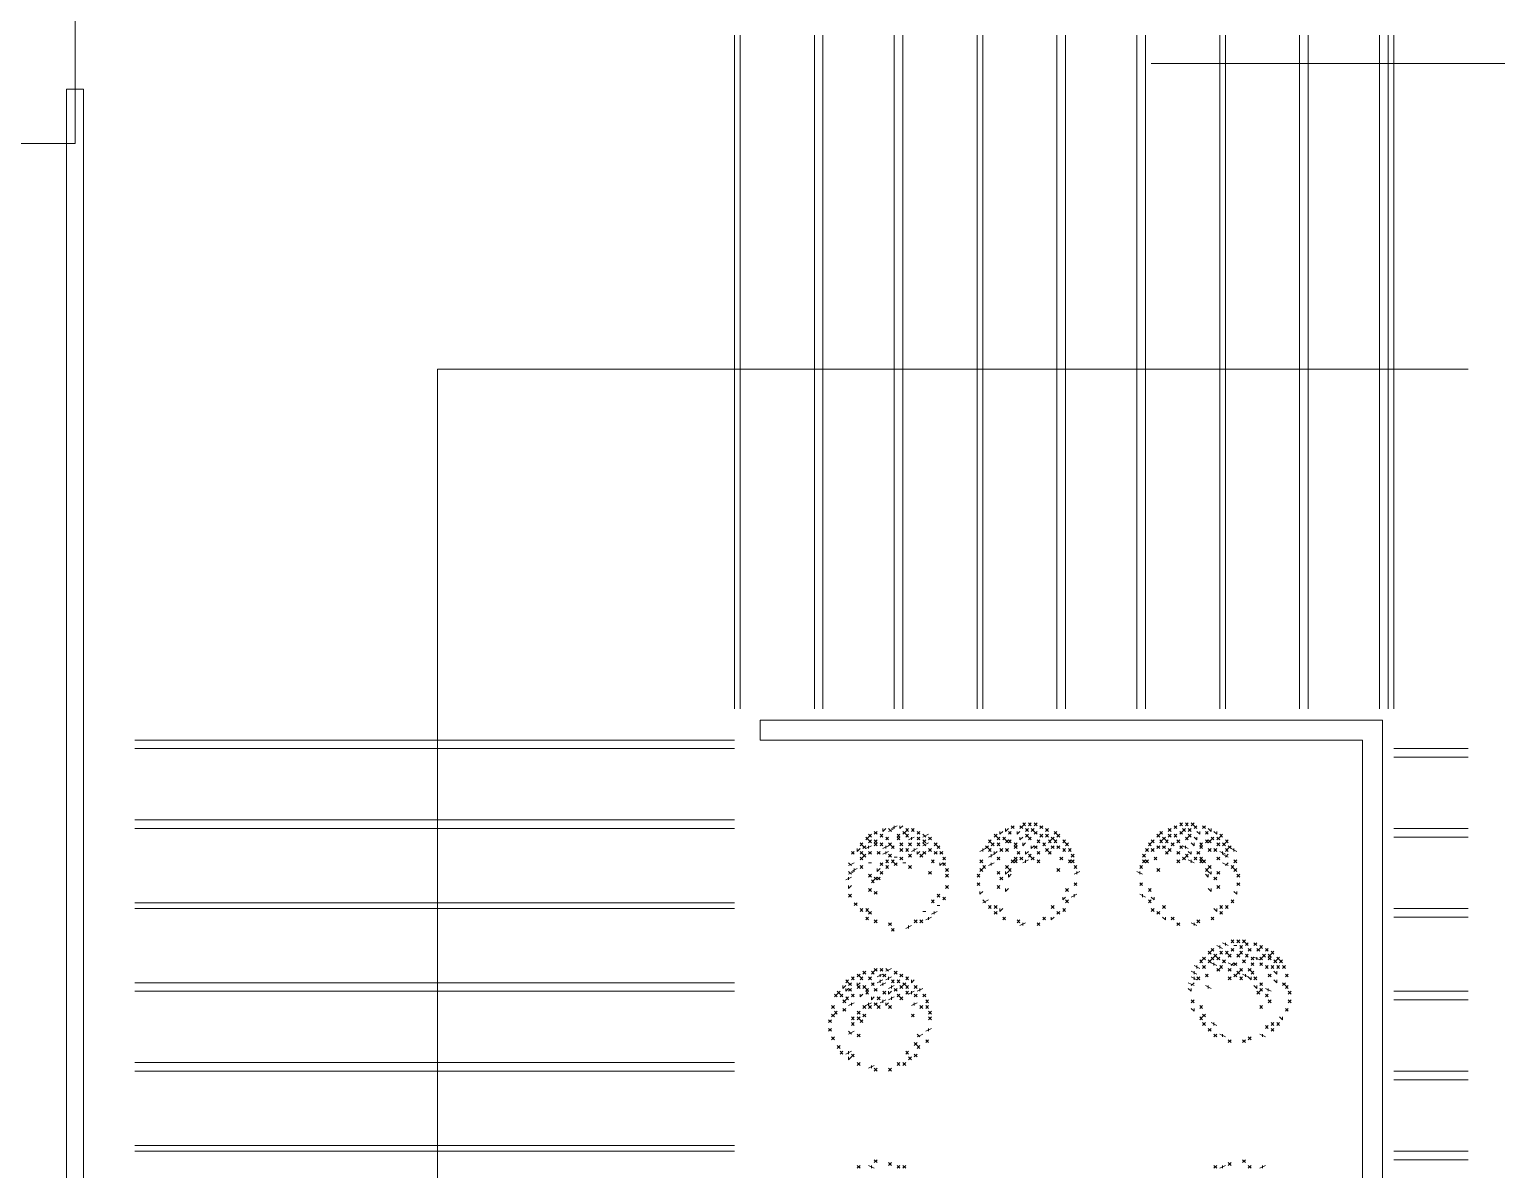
# Model space of a CAD drawing. Header units: millimetres. Extents: x -2246 to 101218, y 0 to 66109.
# Drawn here: x 90605 to 96050, y 12702 to 16934 of the extents above; entities that cross this region are included whole.
import ezdxf

# ---------------------------------------------------------------- set-up
doc = ezdxf.new("R2010")
doc.units = ezdxf.units.MM
doc.layers.add('PDF_형상', color=7, linetype='Continuous')

msp = doc.modelspace()

# ---------------------------------------------------------------- linework, layer by layer
at = {"layer": 'PDF_형상', "lineweight": 5}
for points in [[(90170.8, 17103.5), (90170.8, 28108.7), (90372.1, 28108.7), (90372.1, 17103.5), (90170.8, 17103.5), (90170.8, 16510.3), (90774.5, 16510.3), (90774.5, 44113.4), (93867.5, 44113.4), (94174.6, 43816.8), (95022, 43816.8), (95022, 44261.7), (94471.2, 44261.7), (94471.2, 44812.5), (90774.5, 44812.5), (90774.5, 45712.8), (90372.1, 45712.8), (90170.8, 45712.8), (90170.8, 37609.8), (85065.4, 37609.8)], [(93221.3, 14413.1), (93221.3, 16912.8)], [(93242.5, 14413.1), (93242.5, 16912.8)], [(93517.9, 14413.1), (93517.9, 16912.8)], [(93549.7, 14413.1), (93549.7, 16912.8)], [(93814.5, 14413.1), (93814.5, 16912.8)], [(93846.3, 14413.1), (93846.3, 16912.8)], [(94121.7, 14413.1), (94121.7, 16912.8)], [(94142.8, 14413.1), (94142.8, 16912.8)], [(94418.2, 14413.1), (94418.2, 16912.8)], [(94450, 14413.1), (94450, 16912.8)], [(94714.8, 14413.1), (94714.8, 16912.8)], [(94746.6, 14413.1), (94746.6, 16912.8)], [(95022, 14413.1), (95022, 16912.8)], [(95043.2, 14413.1), (95043.2, 16912.8)], [(95318.6, 14413.1), (95318.6, 16912.8)], [(95350.4, 14413.1), (95350.4, 16912.8)], [(95615.2, 14413.1), (95615.2, 16912.8)], [(95646.9, 14413.1), (95646.9, 16912.8)], [(95668.1, 14413.1), (95668.1, 16912.8)], [(99269.4, 16806.9), (94767.8, 16806.9), (97320.5, 16806.9), (94767.8, 16806.9), (101218.4, 16806.9)], [(90742.8, 10017.3), (90742.8, 16711.6), (90806.3, 16711.6), (90806.3, 10017.3)], [(92119.7, 10366.9), (92119.7, 15673.5), (95943.5, 15673.5)], [(90997, 14296.5), (93221.3, 14296.5)], [(90997, 14264.8), (93221.3, 14264.8)], [(95668.1, 14264.8), (95943.5, 14264.8)], [(95668.1, 14233), (95943.5, 14233)], [(90997, 14000), (93221.3, 14000)], [(90997, 13968.2), (93221.3, 13968.2)], [(93708.6, 13925.8), (93719.2, 13936.4), (93729.7, 13947)], [(93729.7, 13936.4), (93719.2, 13947)], [(93740.3, 13947), (93750.9, 13957.6)], [(93750.9, 13947), (93740.3, 13957.6)], [(93761.5, 13936.4), (93772.1, 13947)], [(93772.1, 13936.4), (93761.5, 13947)], [(93782.7, 13968.2), (93772.1, 13957.6), (93772.1, 13968.2)], [(93814.5, 13978.8), (93814.5, 13968.2), (93793.3, 13957.6)], [(93803.9, 13957.6), (93793.3, 13968.2)], [(93803.9, 13968.2), (93825.1, 13978.8)], [(93825.1, 13925.8), (93835.7, 13936.4), (93825.1, 13947)], [(93835.7, 13925.8), (93825.1, 13936.4), (93835.7, 13947)], [(93846.3, 13978.8), (93835.7, 13968.2), (93835.7, 13978.8)], [(93846.3, 13947), (93856.9, 13957.6), (93867.5, 13968.2)], [(93867.5, 13936.4), (93856.9, 13947), (93846.3, 13957.6)], [(93867.5, 13957.6), (93856.9, 13968.2)], [(93856.9, 13936.4), (93867.5, 13947)], [(93878, 13957.6), (93888.6, 13968.2)], [(93888.6, 13957.6), (93878, 13968.2)], [(93899.2, 13947), (93909.8, 13957.6)], [(93909.8, 13947), (93899.2, 13957.6)], [(93920.4, 13936.4), (93941.6, 13947)], [(93931, 13936.4), (93920.4, 13947)], [(94206.4, 13925.8), (94195.8, 13936.4), (94185.2, 13947)], [(94185.2, 13936.4), (94195.8, 13947)], [(94217, 13957.6), (94206.4, 13947), (94206.4, 13957.6)], [(94238.2, 13968.2), (94227.6, 13957.6), (94227.6, 13968.2)], [(94238.2, 13947), (94248.8, 13957.6)], [(94248.8, 13947), (94238.2, 13957.6)], [(94248.8, 13968.2), (94259.4, 13978.8)], [(94259.4, 13968.2), (94248.8, 13978.8)], [(94280.5, 13957.6), (94269.9, 13947), (94269.9, 13957.6)], [(94280.5, 13968.2), (94291.1, 13978.8), (94301.7, 13989.4)], [(94291.1, 13968.2), (94280.5, 13978.8)], [(94301.7, 13978.8), (94291.1, 13989.4)], [(94301.7, 13957.6), (94312.3, 13968.2)], [(94312.3, 13957.6), (94301.7, 13968.2)], [(94301.7, 13936.4), (94312.3, 13947)], [(94322.9, 13925.8), (94312.3, 13936.4), (94301.7, 13947)], [(94312.3, 13978.8), (94322.9, 13989.4)], [(94322.9, 13978.8), (94312.3, 13989.4)], [(94322.9, 13957.6), (94333.5, 13968.2)], [(94344.1, 13947), (94333.5, 13957.6), (94322.9, 13968.2)], [(94333.5, 13978.8), (94344.1, 13989.4)], [(94344.1, 13978.8), (94333.5, 13989.4)], [(94333.5, 13947), (94344.1, 13957.6)], [(94354.7, 13968.2), (94365.3, 13978.8)], [(94365.3, 13968.2), (94354.7, 13978.8)], [(94354.7, 13936.4), (94365.3, 13947)], [(94365.3, 13936.4), (94354.7, 13947)], [(94375.9, 13957.6), (94386.5, 13968.2)], [(94386.5, 13957.6), (94375.9, 13968.2)], [(94375.9, 13936.4), (94386.5, 13947)], [(94386.5, 13936.4), (94375.9, 13947)], [(94407.7, 13947), (94418.2, 13957.6)], [(94428.8, 13936.4), (94418.2, 13947), (94407.7, 13957.6)], [(94418.2, 13936.4), (94428.8, 13947)], [(94789, 13936.4), (94799.6, 13947), (94810.2, 13957.6)], [(94799.6, 13936.4), (94789, 13947)], [(94810.2, 13947), (94799.6, 13957.6)], [(94841.9, 13957.6), (94831.3, 13968.2)], [(94831.3, 13957.6), (94841.9, 13968.2)], [(94841.9, 13936.4), (94831.3, 13947)], [(94831.3, 13936.4), (94841.9, 13947)], [(94863.1, 13968.2), (94852.5, 13978.8)], [(94852.5, 13968.2), (94863.1, 13978.8)], [(94863.1, 13936.4), (94852.5, 13947)], [(94852.5, 13936.4), (94863.1, 13947)], [(94884.3, 13978.8), (94873.7, 13989.4)], [(94873.7, 13978.8), (94884.3, 13989.4)], [(94873.7, 13947), (94884.3, 13957.6), (94894.9, 13968.2)], [(94884.3, 13947), (94873.7, 13957.6)], [(94894.9, 13957.6), (94884.3, 13968.2)], [(94905.5, 13978.8), (94894.9, 13989.4)], [(94894.9, 13978.8), (94905.5, 13989.4)], [(94894.9, 13925.8), (94905.5, 13936.4), (94916.1, 13947)], [(94916.1, 13957.6), (94905.5, 13968.2)], [(94905.5, 13957.6), (94916.1, 13968.2)], [(94916.1, 13936.4), (94905.5, 13947)], [(94937.3, 13968.2), (94926.7, 13978.8), (94916.1, 13989.4)], [(94916.1, 13978.8), (94926.7, 13989.4)], [(94926.7, 13968.2), (94937.3, 13978.8)], [(94937.3, 13957.6), (94947.8, 13947), (94947.8, 13957.6)], [(94969, 13968.2), (94958.4, 13978.8)], [(94958.4, 13968.2), (94969, 13978.8)], [(94979.6, 13947), (94969, 13957.6)], [(94969, 13947), (94979.6, 13957.6)], [(94979.6, 13968.2), (94990.2, 13957.6), (94990.2, 13968.2)], [(95000.8, 13957.6), (95011.4, 13947), (95011.4, 13957.6)], [(95011.4, 13925.8), (95022, 13936.4), (95032.6, 13947)], [(95032.6, 13936.4), (95022, 13947)], [(95668.1, 13968.2), (95943.5, 13968.2)], [(93687.4, 13894), (93676.8, 13883.5), (93676.8, 13894)], [(93687.4, 13915.2), (93698, 13904.6), (93708.6, 13894), (93729.7, 13904.6)], [(93687.4, 13904.6), (93698, 13915.2)], [(93698, 13894), (93708.6, 13904.6)], [(93729.7, 13915.2), (93719.2, 13925.8), (93708.6, 13936.4)], [(93719.2, 13915.2), (93729.7, 13925.8)], [(93719.2, 13894), (93719.2, 13904.6)], [(93750.9, 13904.6), (93740.3, 13915.2), (93750.9, 13925.8)], [(93740.3, 13925.8), (93750.9, 13915.2), (93740.3, 13904.6)], [(93761.5, 13904.6), (93772.1, 13915.2)], [(93772.1, 13904.6), (93761.5, 13915.2)], [(93772.1, 13894), (93793.3, 13904.6), (93803.9, 13915.2)], [(93782.7, 13925.8), (93793.3, 13936.4)], [(93793.3, 13925.8), (93782.7, 13936.4)], [(93782.7, 13894), (93782.7, 13904.6)], [(93814.5, 13894), (93803.9, 13904.6), (93793.3, 13915.2)], [(93803.9, 13894), (93814.5, 13904.6)], [(93835.7, 13904.6), (93846.3, 13915.2)], [(93846.3, 13904.6), (93835.7, 13915.2)], [(93835.7, 13883.5), (93846.3, 13894)], [(93846.3, 13883.5), (93835.7, 13894)], [(93856.9, 13883.5), (93867.5, 13894)], [(93867.5, 13883.5), (93856.9, 13894)], [(93867.5, 13925.8), (93888.6, 13936.4)], [(93867.5, 13904.6), (93878, 13915.2)], [(93878, 13904.6), (93867.5, 13915.2)], [(93878, 13925.8), (93878, 13936.4)], [(93878, 13883.5), (93899.2, 13894)], [(93888.6, 13883.5), (93888.6, 13894)], [(93899.2, 13925.8), (93909.8, 13936.4)], [(93909.8, 13925.8), (93899.2, 13936.4)], [(93899.2, 13904.6), (93909.8, 13915.2)], [(93909.8, 13904.6), (93899.2, 13915.2)], [(93931, 13904.6), (93920.4, 13915.2), (93931, 13925.8)], [(93931, 13915.2), (93920.4, 13925.8)], [(93920.4, 13904.6), (93941.6, 13915.2)], [(93941.6, 13925.8), (93952.2, 13936.4)], [(93952.2, 13925.8), (93941.6, 13936.4)], [(93941.6, 13883.5), (93952.2, 13894)], [(93952.2, 13883.5), (93941.6, 13894)], [(93984, 13894), (93973.4, 13904.6), (93962.8, 13915.2)], [(93962.8, 13904.6), (93973.4, 13915.2)], [(93973.4, 13894), (93984, 13904.6)], [(94132.3, 13883.5), (94153.4, 13894), (94164, 13904.6)], [(94142.8, 13883.5), (94142.8, 13894)], [(94174.6, 13883.5), (94164, 13894), (94153.4, 13904.6)], [(94164, 13915.2), (94174.6, 13925.8)], [(94185.2, 13904.6), (94174.6, 13915.2), (94164, 13925.8)], [(94164, 13883.5), (94174.6, 13894)], [(94174.6, 13904.6), (94185.2, 13915.2)], [(94195.8, 13925.8), (94206.4, 13936.4)], [(94195.8, 13904.6), (94206.4, 13915.2)], [(94206.4, 13904.6), (94195.8, 13915.2)], [(94206.4, 13883.5), (94217, 13894)], [(94217, 13883.5), (94206.4, 13894)], [(94217, 13936.4), (94227.6, 13925.8), (94238.2, 13915.2), (94248.8, 13925.8)], [(94217, 13925.8), (94227.6, 13936.4)], [(94248.8, 13915.2), (94238.2, 13925.8), (94227.6, 13915.2)], [(94227.6, 13883.5), (94238.2, 13894)], [(94238.2, 13883.5), (94227.6, 13894)], [(94269.9, 13894), (94259.4, 13904.6), (94269.9, 13915.2)], [(94259.4, 13894), (94269.9, 13904.6), (94259.4, 13915.2)], [(94291.1, 13936.4), (94280.5, 13925.8), (94280.5, 13936.4)], [(94301.7, 13915.2), (94291.1, 13904.6), (94291.1, 13915.2)], [(94312.3, 13925.8), (94322.9, 13936.4)], [(94344.1, 13894), (94333.5, 13904.6), (94322.9, 13894), (94322.9, 13904.6)], [(94333.5, 13894), (94344.1, 13904.6)], [(94344.1, 13915.2), (94354.7, 13925.8)], [(94354.7, 13915.2), (94344.1, 13925.8)], [(94365.3, 13904.6), (94375.9, 13915.2)], [(94375.9, 13904.6), (94365.3, 13915.2)], [(94397.1, 13872.9), (94386.5, 13883.5), (94375.9, 13894)], [(94375.9, 13883.5), (94386.5, 13894)], [(94386.5, 13915.2), (94397.1, 13925.8), (94407.7, 13936.4)], [(94397.1, 13915.2), (94386.5, 13925.8)], [(94418.2, 13915.2), (94407.7, 13925.8), (94397.1, 13936.4)], [(94397.1, 13894), (94407.7, 13904.6)], [(94407.7, 13894), (94397.1, 13904.6)], [(94407.7, 13915.2), (94418.2, 13925.8)], [(94418.2, 13894), (94428.8, 13904.6)], [(94428.8, 13894), (94418.2, 13904.6)], [(94460.6, 13904.6), (94450, 13915.2), (94439.4, 13925.8)], [(94439.4, 13915.2), (94450, 13925.8)], [(94439.4, 13883.5), (94450, 13894)], [(94450, 13883.5), (94439.4, 13894)], [(94450, 13904.6), (94460.6, 13915.2)], [(94460.6, 13883.5), (94471.2, 13894)], [(94471.2, 13883.5), (94460.6, 13894)], [(94757.2, 13883.5), (94746.6, 13894)], [(94746.6, 13883.5), (94757.2, 13894)], [(94757.2, 13904.6), (94767.8, 13915.2), (94778.4, 13925.8)], [(94767.8, 13904.6), (94757.2, 13915.2)], [(94778.4, 13915.2), (94767.8, 13925.8)], [(94778.4, 13883.5), (94767.8, 13894)], [(94767.8, 13883.5), (94778.4, 13894)], [(94799.6, 13894), (94789, 13904.6)], [(94789, 13894), (94799.6, 13904.6)], [(94799.6, 13915.2), (94810.2, 13925.8), (94820.7, 13936.4)], [(94810.2, 13915.2), (94799.6, 13925.8)], [(94831.3, 13915.2), (94820.7, 13925.8), (94810.2, 13936.4)], [(94820.7, 13894), (94810.2, 13904.6)], [(94810.2, 13894), (94820.7, 13904.6)], [(94820.7, 13915.2), (94831.3, 13925.8)], [(94820.7, 13872.9), (94831.3, 13883.5), (94841.9, 13894)], [(94841.9, 13883.5), (94831.3, 13894)], [(94852.5, 13904.6), (94841.9, 13915.2)], [(94841.9, 13904.6), (94852.5, 13915.2)], [(94873.7, 13915.2), (94863.1, 13925.8)], [(94863.1, 13915.2), (94873.7, 13925.8)], [(94884.3, 13894), (94873.7, 13904.6)], [(94873.7, 13894), (94884.3, 13904.6), (94905.5, 13894)], [(94905.5, 13925.8), (94894.9, 13936.4)], [(94894.9, 13894), (94894.9, 13904.6)], [(94916.1, 13915.2), (94926.7, 13904.6), (94926.7, 13915.2)], [(94926.7, 13936.4), (94937.3, 13925.8), (94937.3, 13936.4)], [(94947.8, 13894), (94958.4, 13904.6), (94947.8, 13915.2)], [(94958.4, 13894), (94947.8, 13904.6), (94958.4, 13915.2)], [(95000.8, 13936.4), (94990.2, 13925.8), (94979.6, 13915.2), (94969, 13925.8)], [(94969, 13915.2), (94979.6, 13925.8), (94990.2, 13915.2)], [(94990.2, 13883.5), (94979.6, 13894)], [(94979.6, 13883.5), (94990.2, 13894)], [(95000.8, 13925.8), (94990.2, 13936.4)], [(95011.4, 13883.5), (95000.8, 13894)], [(95000.8, 13883.5), (95011.4, 13894)], [(95022, 13925.8), (95011.4, 13936.4)], [(95022, 13904.6), (95011.4, 13915.2)], [(95011.4, 13904.6), (95022, 13915.2)], [(95032.6, 13904.6), (95043.2, 13915.2), (95053.8, 13925.8)], [(95043.2, 13904.6), (95032.6, 13915.2)], [(95053.8, 13915.2), (95043.2, 13925.8)], [(95043.2, 13883.5), (95053.8, 13894), (95064.4, 13904.6)], [(95053.8, 13883.5), (95043.2, 13894)], [(95085.6, 13883.5), (95064.4, 13894), (95053.8, 13904.6)], [(95075, 13883.5), (95075, 13894)], [(95668.1, 13936.4), (95943.5, 13936.4)], [(93645, 13830.5), (93666.2, 13841.1)], [(93655.6, 13830.5), (93645, 13841.1)], [(93655.6, 13872.9), (93666.2, 13883.5)], [(93666.2, 13872.9), (93655.6, 13883.5)], [(93687.4, 13872.9), (93698, 13883.5)], [(93708.6, 13862.3), (93698, 13872.9), (93687.4, 13883.5)], [(93687.4, 13851.7), (93698, 13862.3), (93708.6, 13872.9)], [(93698, 13851.7), (93687.4, 13862.3)], [(93687.4, 13819.9), (93698, 13830.5)], [(93698, 13819.9), (93687.4, 13830.5)], [(93719.2, 13872.9), (93729.7, 13883.5)], [(93729.7, 13872.9), (93719.2, 13883.5)], [(93719.2, 13841.1), (93729.7, 13841.1), (93719.2, 13841.1)], [(93750.9, 13872.9), (93761.5, 13883.5)], [(93761.5, 13872.9), (93750.9, 13883.5)], [(93761.5, 13830.5), (93772.1, 13841.1)], [(93772.1, 13830.5), (93761.5, 13841.1)], [(93772.1, 13872.9), (93793.3, 13883.5)], [(93782.7, 13872.9), (93782.7, 13883.5)], [(93782.7, 13841.1), (93793.3, 13851.7)], [(93793.3, 13841.1), (93782.7, 13851.7)], [(93782.7, 13819.9), (93793.3, 13830.5)], [(93793.3, 13819.9), (93782.7, 13830.5)], [(93793.3, 13862.3), (93803.9, 13872.9)], [(93803.9, 13862.3), (93793.3, 13872.9)], [(93825.1, 13830.5), (93814.5, 13841.1), (93803.9, 13851.7)], [(93803.9, 13841.1), (93814.5, 13851.7)], [(93814.5, 13862.3), (93825.1, 13862.3), (93814.5, 13862.3)], [(93814.5, 13830.5), (93825.1, 13841.1)], [(93835.7, 13851.7), (93846.3, 13862.3)], [(93846.3, 13851.7), (93835.7, 13862.3)], [(93846.3, 13841.1), (93856.9, 13841.1), (93846.3, 13841.1)], [(93867.5, 13862.3), (93878, 13872.9)], [(93878, 13862.3), (93867.5, 13872.9)], [(93867.5, 13819.9), (93878, 13830.5)], [(93878, 13819.9), (93867.5, 13830.5)], [(93909.8, 13883.5), (93899.2, 13872.9), (93899.2, 13883.5)], [(93909.8, 13862.3), (93920.4, 13872.9), (93931, 13883.5)], [(93920.4, 13862.3), (93909.8, 13872.9)], [(93931, 13872.9), (93920.4, 13883.5)], [(93952.2, 13841.1), (93962.8, 13851.7)], [(93962.8, 13841.1), (93952.2, 13851.7)], [(93962.8, 13872.9), (93973.4, 13883.5)], [(93973.4, 13872.9), (93962.8, 13883.5)], [(93984, 13872.9), (93994.6, 13883.5)], [(93994.6, 13872.9), (93984, 13883.5)], [(94005.1, 13830.5), (93994.6, 13841.1), (93984, 13830.5), (93984, 13841.1)], [(93994.6, 13851.7), (94005.1, 13862.3)], [(94005.1, 13851.7), (93994.6, 13862.3)], [(93994.6, 13830.5), (94005.1, 13841.1)], [(94132.3, 13841.1), (94142.8, 13851.7)], [(94142.8, 13841.1), (94132.3, 13851.7)], [(94132.3, 13809.3), (94142.8, 13819.9), (94153.4, 13830.5)], [(94153.4, 13819.9), (94142.8, 13830.5)], [(94164, 13862.3), (94185.2, 13872.9)], [(94164, 13830.5), (94185.2, 13841.1)], [(94174.6, 13862.3), (94174.6, 13872.9)], [(94174.6, 13830.5), (94174.6, 13841.1)], [(94195.8, 13883.5), (94185.2, 13872.9), (94185.2, 13883.5)], [(94195.8, 13851.7), (94206.4, 13862.3)], [(94206.4, 13851.7), (94195.8, 13862.3)], [(94248.8, 13809.3), (94238.2, 13819.9), (94227.6, 13830.5)], [(94227.6, 13819.9), (94238.2, 13830.5)], [(94248.8, 13851.7), (94259.4, 13841.1), (94269.9, 13851.7), (94259.4, 13862.3)], [(94248.8, 13841.1), (94259.4, 13851.7)], [(94269.9, 13841.1), (94259.4, 13851.7), (94269.9, 13862.3)], [(94269.9, 13872.9), (94280.5, 13883.5)], [(94280.5, 13872.9), (94269.9, 13883.5)], [(94280.5, 13851.7), (94291.1, 13862.3)], [(94291.1, 13851.7), (94280.5, 13862.3)], [(94291.1, 13841.1), (94312.3, 13851.7)], [(94312.3, 13883.5), (94301.7, 13872.9), (94301.7, 13883.5)], [(94301.7, 13841.1), (94301.7, 13851.7)], [(94333.5, 13851.7), (94322.9, 13862.3), (94312.3, 13872.9)], [(94312.3, 13862.3), (94322.9, 13872.9)], [(94322.9, 13851.7), (94333.5, 13862.3)], [(94344.1, 13872.9), (94354.7, 13883.5)], [(94354.7, 13872.9), (94344.1, 13883.5)], [(94344.1, 13841.1), (94354.7, 13851.7)], [(94354.7, 13841.1), (94344.1, 13851.7)], [(94386.5, 13872.9), (94397.1, 13883.5)], [(94428.8, 13851.7), (94439.4, 13862.3)], [(94439.4, 13851.7), (94428.8, 13862.3)], [(94460.6, 13851.7), (94471.2, 13841.1), (94481.8, 13851.7)], [(94481.8, 13841.1), (94471.2, 13851.7), (94460.6, 13841.1)], [(94471.2, 13862.3), (94481.8, 13872.9)], [(94481.8, 13862.3), (94471.2, 13872.9)], [(94481.8, 13819.9), (94492.4, 13830.5)], [(94492.4, 13819.9), (94481.8, 13830.5)], [(94736, 13819.9), (94725.4, 13830.5)], [(94725.4, 13819.9), (94736, 13830.5)], [(94746.6, 13862.3), (94736, 13872.9)], [(94736, 13862.3), (94746.6, 13872.9)], [(94757.2, 13851.7), (94746.6, 13841.1), (94736, 13851.7)], [(94736, 13841.1), (94746.6, 13851.7), (94757.2, 13841.1)], [(94789, 13851.7), (94778.4, 13862.3)], [(94778.4, 13851.7), (94789, 13862.3)], [(94831.3, 13872.9), (94820.7, 13883.5)], [(94873.7, 13872.9), (94863.1, 13883.5)], [(94863.1, 13872.9), (94873.7, 13883.5)], [(94873.7, 13841.1), (94863.1, 13851.7)], [(94863.1, 13841.1), (94873.7, 13851.7)], [(94884.3, 13851.7), (94894.9, 13862.3), (94905.5, 13872.9)], [(94894.9, 13851.7), (94884.3, 13862.3)], [(94905.5, 13862.3), (94894.9, 13872.9)], [(94905.5, 13883.5), (94916.1, 13872.9), (94916.1, 13883.5)], [(94926.7, 13841.1), (94905.5, 13851.7)], [(94916.1, 13841.1), (94916.1, 13851.7)], [(94937.3, 13851.7), (94926.7, 13862.3)], [(94926.7, 13851.7), (94937.3, 13862.3)], [(94947.8, 13872.9), (94937.3, 13883.5)], [(94937.3, 13872.9), (94947.8, 13883.5)], [(94969, 13851.7), (94958.4, 13841.1), (94947.8, 13851.7), (94958.4, 13862.3)], [(94947.8, 13841.1), (94958.4, 13851.7), (94947.8, 13862.3)], [(94969, 13841.1), (94958.4, 13851.7)], [(94969, 13809.3), (94979.6, 13819.9), (94990.2, 13830.5)], [(94990.2, 13819.9), (94979.6, 13830.5)], [(95022, 13851.7), (95011.4, 13862.3)], [(95011.4, 13851.7), (95022, 13862.3)], [(95043.2, 13872.9), (95022, 13883.5)], [(95053.8, 13862.3), (95032.6, 13872.9), (95032.6, 13883.5)], [(95053.8, 13830.5), (95032.6, 13841.1)], [(95043.2, 13862.3), (95053.8, 13872.9)], [(95043.2, 13830.5), (95053.8, 13841.1)], [(95085.6, 13809.3), (95075, 13819.9), (95064.4, 13830.5)], [(95064.4, 13819.9), (95075, 13830.5)], [(95085.6, 13841.1), (95075, 13851.7)], [(95075, 13841.1), (95085.6, 13851.7)], [(93634.4, 13777.5), (93655.6, 13788.1)], [(93666.2, 13819.9), (93666.2, 13809.3), (93645, 13798.7)], [(93655.6, 13798.7), (93645, 13809.3)], [(93645, 13777.5), (93645, 13788.1)], [(93655.6, 13809.3), (93676.8, 13819.9)], [(93719.2, 13788.1), (93729.7, 13798.7)], [(93729.7, 13788.1), (93719.2, 13798.7)], [(93761.5, 13777.5), (93750.9, 13788.1), (93740.3, 13777.5), (93729.7, 13766.9)], [(93740.3, 13766.9), (93729.7, 13777.5)], [(93740.3, 13788.1), (93750.9, 13777.5), (93761.5, 13788.1)], [(93761.5, 13819.9), (93750.9, 13809.3), (93750.9, 13819.9)], [(93761.5, 13798.7), (93772.1, 13809.3)], [(93772.1, 13798.7), (93761.5, 13809.3)], [(93941.6, 13798.7), (93952.2, 13809.3)], [(93952.2, 13798.7), (93941.6, 13809.3)], [(94005.1, 13809.3), (94015.7, 13819.9)], [(94015.7, 13809.3), (94005.1, 13819.9)], [(94005.1, 13788.1), (94015.7, 13798.7)], [(94015.7, 13788.1), (94005.1, 13798.7)], [(94121.7, 13788.1), (94132.3, 13798.7)], [(94132.3, 13788.1), (94121.7, 13798.7)], [(94142.8, 13809.3), (94132.3, 13819.9)], [(94195.8, 13798.7), (94206.4, 13809.3)], [(94206.4, 13798.7), (94195.8, 13809.3)], [(94206.4, 13777.5), (94217, 13788.1)], [(94217, 13777.5), (94206.4, 13788.1)], [(94227.6, 13809.3), (94227.6, 13798.7), (94238.2, 13809.3), (94248.8, 13819.9)], [(94248.8, 13798.7), (94238.2, 13788.1), (94238.2, 13798.7)], [(94418.2, 13809.3), (94428.8, 13819.9)], [(94428.8, 13809.3), (94418.2, 13819.9)], [(94481.8, 13798.7), (94503, 13809.3)], [(94492.4, 13798.7), (94492.4, 13809.3)], [(94736, 13798.7), (94714.8, 13809.3)], [(94725.4, 13798.7), (94725.4, 13809.3)], [(94799.6, 13809.3), (94789, 13819.9)], [(94789, 13809.3), (94799.6, 13819.9)], [(94990.2, 13809.3), (94990.2, 13798.7), (94979.6, 13809.3), (94969, 13819.9)], [(94969, 13798.7), (94979.6, 13788.1), (94979.6, 13798.7)], [(95011.4, 13777.5), (95000.8, 13788.1)], [(95000.8, 13777.5), (95011.4, 13788.1)], [(95022, 13798.7), (95011.4, 13809.3)], [(95011.4, 13798.7), (95022, 13809.3)], [(95075, 13809.3), (95085.6, 13819.9)], [(95096.1, 13788.1), (95085.6, 13798.7)], [(95085.6, 13788.1), (95096.1, 13798.7)], [(93655.6, 13756.3), (93645, 13745.8), (93645, 13756.3)], [(93645, 13714), (93655.6, 13724.6)], [(93655.6, 13714), (93645, 13724.6)], [(93719.2, 13735.2), (93729.7, 13745.8)], [(93729.7, 13735.2), (93719.2, 13745.8)], [(93740.3, 13724.6), (93750.9, 13735.2)], [(93750.9, 13724.6), (93740.3, 13735.2)], [(93973.4, 13714), (93984, 13724.6)], [(93984, 13714), (93973.4, 13724.6)], [(94005.1, 13745.8), (94015.7, 13756.3)], [(94015.7, 13745.8), (94005.1, 13756.3)], [(94121.7, 13756.3), (94132.3, 13766.9)], [(94132.3, 13756.3), (94121.7, 13766.9)], [(94142.8, 13735.2), (94132.3, 13724.6), (94132.3, 13735.2)], [(94195.8, 13745.8), (94206.4, 13756.3)], [(94206.4, 13745.8), (94195.8, 13756.3)], [(94238.2, 13745.8), (94227.6, 13735.2), (94227.6, 13745.8)], [(94450, 13735.2), (94460.6, 13745.8)], [(94460.6, 13735.2), (94450, 13745.8)], [(94471.2, 13714), (94492.4, 13724.6)], [(94481.8, 13756.3), (94492.4, 13766.9)], [(94492.4, 13756.3), (94481.8, 13766.9)], [(94481.8, 13714), (94481.8, 13724.6)], [(94736, 13756.3), (94725.4, 13766.9)], [(94725.4, 13756.3), (94736, 13766.9)], [(94746.6, 13714), (94725.4, 13724.6)], [(94736, 13714), (94736, 13724.6)], [(94767.8, 13735.2), (94757.2, 13745.8)], [(94757.2, 13735.2), (94767.8, 13745.8)], [(94979.6, 13745.8), (94990.2, 13735.2), (94990.2, 13745.8)], [(95022, 13745.8), (95011.4, 13756.3)], [(95011.4, 13745.8), (95022, 13756.3)], [(95075, 13735.2), (95085.6, 13724.6), (95085.6, 13735.2)], [(95096.1, 13756.3), (95085.6, 13766.9)], [(95085.6, 13756.3), (95096.1, 13766.9)], [(90997, 13692.8), (93221.3, 13692.8)], [(90997, 13671.6), (93221.3, 13671.6)], [(93666.2, 13682.2), (93676.8, 13692.8)], [(93676.8, 13682.2), (93666.2, 13692.8)], [(93687.4, 13661), (93698, 13671.6)], [(93698, 13661), (93687.4, 13671.6)], [(93708.6, 13661), (93719.2, 13671.6)], [(93729.7, 13650.4), (93719.2, 13661), (93708.6, 13671.6)], [(93952.2, 13692.8), (93962.8, 13703.4)], [(93962.8, 13692.8), (93952.2, 13703.4)], [(93984, 13682.2), (93973.4, 13682.2)], [(93994.6, 13703.4), (94005.1, 13714)], [(94005.1, 13703.4), (93994.6, 13714)], [(94142.8, 13692.8), (94164, 13703.4)], [(94153.4, 13692.8), (94142.8, 13703.4)], [(94164, 13671.6), (94174.6, 13682.2)], [(94174.6, 13671.6), (94164, 13682.2)], [(94185.2, 13671.6), (94195.8, 13682.2)], [(94195.8, 13671.6), (94185.2, 13682.2)], [(94217, 13671.6), (94206.4, 13661), (94206.4, 13671.6)], [(94397.1, 13671.6), (94407.7, 13682.2)], [(94407.7, 13671.6), (94397.1, 13682.2)], [(94450, 13714), (94439.4, 13703.4), (94439.4, 13714)], [(94439.4, 13661), (94450, 13671.6)], [(94450, 13661), (94439.4, 13671.6)], [(94450, 13692.8), (94460.6, 13703.4)], [(94460.6, 13692.8), (94450, 13703.4)], [(94767.8, 13692.8), (94757.2, 13703.4)], [(94757.2, 13692.8), (94767.8, 13703.4)], [(94767.8, 13714), (94778.4, 13703.4), (94778.4, 13714)], [(94778.4, 13661), (94767.8, 13671.6)], [(94767.8, 13661), (94778.4, 13671.6)], [(94820.7, 13671.6), (94810.2, 13682.2)], [(94810.2, 13671.6), (94820.7, 13682.2)], [(95000.8, 13671.6), (95011.4, 13661), (95011.4, 13671.6)], [(95032.6, 13671.6), (95022, 13682.2)], [(95022, 13671.6), (95032.6, 13682.2)], [(95053.8, 13671.6), (95043.2, 13682.2)], [(95043.2, 13671.6), (95053.8, 13682.2)], [(95075, 13692.8), (95064.4, 13703.4)], [(95064.4, 13692.8), (95075, 13703.4)], [(95668.1, 13671.6), (95943.5, 13671.6)], [(93708.6, 13629.2), (93719.2, 13639.8)], [(93719.2, 13629.2), (93708.6, 13639.8)], [(93719.2, 13650.4), (93729.7, 13661)], [(93740.3, 13618.6), (93750.9, 13629.2)], [(93750.9, 13618.6), (93740.3, 13629.2)], [(93793.3, 13608.1), (93803.9, 13618.6)], [(93803.9, 13608.1), (93793.3, 13618.6)], [(93888.6, 13618.6), (93899.2, 13629.2)], [(93899.2, 13618.6), (93888.6, 13629.2)], [(93909.8, 13618.6), (93920.4, 13629.2)], [(93920.4, 13618.6), (93909.8, 13629.2)], [(93920.4, 13661), (93931, 13661), (93920.4, 13661)], [(93931, 13629.2), (93952.2, 13639.8)], [(93941.6, 13629.2), (93941.6, 13639.8)], [(93952.2, 13650.4), (93973.4, 13661)], [(93962.8, 13650.4), (93962.8, 13661)], [(94185.2, 13650.4), (94195.8, 13661)], [(94195.8, 13650.4), (94185.2, 13661)], [(94217, 13629.2), (94227.6, 13639.8)], [(94227.6, 13629.2), (94217, 13639.8)], [(94269.9, 13618.6), (94280.5, 13629.2)], [(94280.5, 13618.6), (94269.9, 13629.2)], [(94280.5, 13608.1), (94301.7, 13618.6)], [(94291.1, 13608.1), (94291.1, 13618.6)], [(94344.1, 13608.1), (94354.7, 13618.6)], [(94354.7, 13608.1), (94344.1, 13618.6)], [(94365.3, 13629.2), (94375.9, 13639.8)], [(94375.9, 13629.2), (94365.3, 13639.8)], [(94407.7, 13639.8), (94397.1, 13629.2), (94397.1, 13639.8)], [(94418.2, 13650.4), (94428.8, 13661)], [(94428.8, 13650.4), (94418.2, 13661)], [(94799.6, 13650.4), (94789, 13661)], [(94789, 13650.4), (94799.6, 13661)], [(94810.2, 13639.8), (94820.7, 13629.2), (94820.7, 13639.8)], [(94852.5, 13629.2), (94841.9, 13639.8)], [(94841.9, 13629.2), (94852.5, 13639.8)], [(94873.7, 13608.1), (94863.1, 13618.6)], [(94863.1, 13608.1), (94873.7, 13618.6)], [(94937.3, 13608.1), (94916.1, 13618.6)], [(94926.7, 13608.1), (94926.7, 13618.6)], [(94947.8, 13618.6), (94937.3, 13629.2)], [(94937.3, 13618.6), (94947.8, 13629.2)], [(95000.8, 13629.2), (94990.2, 13639.8)], [(94990.2, 13629.2), (95000.8, 13639.8)], [(95032.6, 13650.4), (95022, 13661)], [(95022, 13650.4), (95032.6, 13661)], [(95668.1, 13639.8), (95943.5, 13639.8)], [(93803.9, 13586.9), (93814.5, 13597.5)], [(93814.5, 13586.9), (93803.9, 13597.5)], [(93856.9, 13597.5), (93878, 13608.1)], [(93867.5, 13597.5), (93867.5, 13608.1)], [(94979.6, 13502.1), (94990.2, 13512.7), (95000.8, 13523.3)], [(94990.2, 13502.1), (94979.6, 13512.7)], [(95000.8, 13512.7), (94990.2, 13523.3)], [(95032.6, 13523.3), (95011.4, 13533.9)], [(95022, 13523.3), (95022, 13533.9)], [(95032.6, 13502.1), (95022, 13512.7)], [(95022, 13502.1), (95032.6, 13512.7)], [(95053.8, 13533.9), (95032.6, 13544.5)], [(95043.2, 13533.9), (95043.2, 13544.5)], [(95064.4, 13491.5), (95053.8, 13502.1), (95043.2, 13512.7)], [(95043.2, 13502.1), (95053.8, 13512.7)], [(95075, 13544.5), (95064.4, 13555.1)], [(95064.4, 13544.5), (95075, 13555.1)], [(95075, 13512.7), (95064.4, 13523.3)], [(95064.4, 13512.7), (95075, 13523.3)], [(95085.6, 13533.9), (95075, 13533.9), (95085.6, 13533.9)], [(95096.1, 13544.5), (95085.6, 13555.1)], [(95085.6, 13544.5), (95096.1, 13555.1)], [(95085.6, 13491.5), (95096.1, 13502.1), (95106.7, 13512.7)], [(95106.7, 13523.3), (95096.1, 13533.9)], [(95096.1, 13523.3), (95106.7, 13533.9)], [(95106.7, 13502.1), (95096.1, 13512.7)], [(95127.9, 13533.9), (95117.3, 13544.5), (95106.7, 13555.1)], [(95106.7, 13544.5), (95117.3, 13555.1)], [(95117.3, 13533.9), (95127.9, 13544.5)], [(95138.5, 13512.7), (95127.9, 13523.3)], [(95127.9, 13512.7), (95138.5, 13523.3)], [(95159.7, 13533.9), (95149.1, 13544.5)], [(95149.1, 13533.9), (95159.7, 13544.5)], [(95159.7, 13512.7), (95170.3, 13523.3), (95180.9, 13533.9)], [(95170.3, 13512.7), (95159.7, 13523.3)], [(95180.9, 13523.3), (95170.3, 13533.9)], [(95202.1, 13512.7), (95191.5, 13523.3)], [(95191.5, 13512.7), (95202.1, 13523.3)], [(95212.7, 13481), (95202.1, 13491.5), (95212.7, 13502.1), (95223.2, 13512.7)], [(95223.2, 13502.1), (95212.7, 13512.7)], [(93729.7, 13428), (93740.3, 13438.6), (93750.9, 13449.2)], [(93750.9, 13438.6), (93740.3, 13449.2)], [(93761.5, 13438.6), (93772.1, 13449.2)], [(93772.1, 13438.6), (93761.5, 13449.2)], [(93782.7, 13438.6), (93803.9, 13449.2)], [(93793.3, 13438.6), (93782.7, 13449.2)], [(94947.8, 13449.2), (94926.7, 13459.8)], [(94937.3, 13449.2), (94937.3, 13459.8)], [(94947.8, 13470.4), (94958.4, 13481), (94969, 13491.5)], [(94958.4, 13470.4), (94947.8, 13481)], [(94969, 13481), (94958.4, 13491.5)], [(94969, 13449.2), (94958.4, 13459.8)], [(94958.4, 13449.2), (94969, 13459.8)], [(94979.6, 13470.4), (94990.2, 13481), (95000.8, 13491.5), (95011.4, 13502.1)], [(95011.4, 13459.8), (94990.2, 13470.4), (94979.6, 13481)], [(95000.8, 13481), (94990.2, 13491.5)], [(95022, 13481), (95011.4, 13491.5), (95000.8, 13502.1)], [(95000.8, 13459.8), (95000.8, 13470.4)], [(95011.4, 13481), (95022, 13491.5)], [(95011.4, 13438.6), (95022, 13449.2), (95032.6, 13459.8)], [(95022, 13438.6), (95011.4, 13449.2)], [(95032.6, 13449.2), (95022, 13459.8)], [(95043.2, 13470.4), (95032.6, 13481)], [(95032.6, 13470.4), (95043.2, 13481)], [(95053.8, 13491.5), (95064.4, 13502.1)], [(95085.6, 13470.4), (95075, 13459.8), (95053.8, 13470.4)], [(95064.4, 13438.6), (95053.8, 13449.2)], [(95053.8, 13438.6), (95064.4, 13449.2)], [(95064.4, 13459.8), (95075, 13470.4), (95085.6, 13459.8)], [(95075, 13417.4), (95085.6, 13428), (95096.1, 13438.6), (95106.7, 13449.2)], [(95096.1, 13491.5), (95085.6, 13502.1)], [(95106.7, 13438.6), (95096.1, 13449.2)], [(95117.3, 13470.4), (95106.7, 13481)], [(95106.7, 13470.4), (95117.3, 13481)], [(95127.9, 13491.5), (95117.3, 13502.1)], [(95117.3, 13491.5), (95127.9, 13502.1)], [(95149.1, 13428), (95138.5, 13438.6), (95127.9, 13449.2)], [(95127.9, 13438.6), (95138.5, 13449.2)], [(95138.5, 13481), (95149.1, 13491.5), (95170.3, 13481), (95180.9, 13491.5), (95191.5, 13502.1)], [(95149.1, 13481), (95138.5, 13491.5)], [(95149.1, 13459.8), (95138.5, 13470.4)], [(95138.5, 13459.8), (95149.1, 13470.4)], [(95159.7, 13481), (95159.7, 13491.5)], [(95180.9, 13481), (95170.3, 13491.5)], [(95180.9, 13459.8), (95170.3, 13470.4)], [(95170.3, 13459.8), (95180.9, 13470.4)], [(95191.5, 13491.5), (95180.9, 13502.1)], [(95202.1, 13449.2), (95191.5, 13459.8)], [(95191.5, 13449.2), (95202.1, 13459.8)], [(95202.1, 13481), (95212.7, 13491.5), (95202.1, 13502.1)], [(95223.2, 13449.2), (95212.7, 13459.8)], [(95212.7, 13449.2), (95223.2, 13459.8)], [(95223.2, 13470.4), (95233.8, 13481), (95244.4, 13491.5)], [(95233.8, 13470.4), (95223.2, 13481)], [(95255, 13470.4), (95244.4, 13481), (95233.8, 13491.5)], [(95244.4, 13449.2), (95233.8, 13459.8)], [(95233.8, 13449.2), (95244.4, 13459.8)], [(95244.4, 13470.4), (95255, 13481)], [(95265.6, 13449.2), (95255, 13459.8)], [(95255, 13449.2), (95265.6, 13459.8)], [(90997, 13396.2), (93221.3, 13396.2)], [(93655.6, 13385.6), (93645, 13396.2), (93634.4, 13406.8)], [(93634.4, 13396.2), (93645, 13406.8)], [(93645, 13385.6), (93655.6, 13396.2)], [(93655.6, 13406.8), (93666.2, 13417.4)], [(93666.2, 13406.8), (93655.6, 13417.4)], [(93698, 13406.8), (93687.4, 13417.4), (93676.8, 13428)], [(93676.8, 13417.4), (93687.4, 13428)], [(93687.4, 13396.2), (93676.8, 13385.6), (93676.8, 13396.2)], [(93687.4, 13406.8), (93698, 13417.4)], [(93698, 13428), (93708.6, 13438.6)], [(93708.6, 13428), (93698, 13438.6)], [(93719.2, 13406.8), (93729.7, 13417.4)], [(93729.7, 13406.8), (93719.2, 13417.4)], [(93740.3, 13428), (93729.7, 13438.6)], [(93729.7, 13385.6), (93740.3, 13396.2)], [(93740.3, 13385.6), (93729.7, 13396.2)], [(93750.9, 13417.4), (93772.1, 13428), (93782.7, 13417.4)], [(93750.9, 13396.2), (93772.1, 13406.8)], [(93761.5, 13417.4), (93761.5, 13428)], [(93761.5, 13396.2), (93761.5, 13406.8)], [(93761.5, 13385.6), (93782.7, 13396.2)], [(93772.1, 13417.4), (93782.7, 13428)], [(93772.1, 13385.6), (93772.1, 13396.2)], [(93782.7, 13406.8), (93803.9, 13417.4)], [(93793.3, 13406.8), (93793.3, 13417.4)], [(93803.9, 13396.2), (93814.5, 13406.8)], [(93814.5, 13396.2), (93803.9, 13406.8)], [(93814.5, 13428), (93825.1, 13438.6)], [(93825.1, 13428), (93814.5, 13438.6)], [(93825.1, 13396.2), (93835.7, 13406.8)], [(93835.7, 13396.2), (93825.1, 13406.8)], [(93835.7, 13417.4), (93846.3, 13428)], [(93846.3, 13417.4), (93835.7, 13428)], [(93835.7, 13375), (93846.3, 13385.6), (93856.9, 13396.2)], [(93867.5, 13375), (93856.9, 13385.6), (93846.3, 13396.2)], [(93856.9, 13406.8), (93867.5, 13417.4)], [(93867.5, 13406.8), (93856.9, 13417.4)], [(93888.6, 13406.8), (93878, 13396.2), (93878, 13406.8)], [(94926.7, 13385.6), (94905.5, 13396.2)], [(94937.3, 13428), (94916.1, 13438.6)], [(94947.8, 13417.4), (94937.3, 13406.8), (94916.1, 13417.4)], [(94916.1, 13385.6), (94926.7, 13396.2)], [(94926.7, 13428), (94926.7, 13438.6)], [(94926.7, 13406.8), (94926.7, 13417.4)], [(94947.8, 13406.8), (94937.3, 13417.4)], [(94979.6, 13417.4), (94969, 13428)], [(94969, 13417.4), (94979.6, 13428)], [(95064.4, 13406.8), (95053.8, 13417.4)], [(95053.8, 13406.8), (95064.4, 13417.4)], [(95085.6, 13417.4), (95075, 13428)], [(95096.1, 13428), (95085.6, 13438.6)], [(95106.7, 13406.8), (95096.1, 13417.4)], [(95096.1, 13406.8), (95106.7, 13417.4)], [(95138.5, 13417.4), (95138.5, 13406.8), (95127.9, 13417.4), (95106.7, 13428)], [(95117.3, 13417.4), (95117.3, 13428)], [(95138.5, 13428), (95149.1, 13438.6)], [(95159.7, 13406.8), (95149.1, 13417.4)], [(95149.1, 13406.8), (95159.7, 13417.4)], [(95180.9, 13385.6), (95170.3, 13396.2)], [(95170.3, 13385.6), (95180.9, 13396.2)], [(95212.7, 13417.4), (95202.1, 13428)], [(95202.1, 13417.4), (95212.7, 13428)], [(95223.2, 13438.6), (95233.8, 13428), (95233.8, 13438.6)], [(95223.2, 13406.8), (95233.8, 13396.2), (95233.8, 13406.8)], [(95276.2, 13375), (95265.6, 13385.6), (95255, 13396.2)], [(95255, 13385.6), (95265.6, 13396.2)], [(95276.2, 13417.4), (95265.6, 13428)], [(95265.6, 13417.4), (95276.2, 13428)], [(90997, 13364.4), (93221.3, 13364.4)], [(93592.1, 13343.3), (93602.6, 13353.8), (93613.2, 13364.4)], [(93602.6, 13343.3), (93592.1, 13353.8)], [(93623.8, 13343.3), (93613.2, 13353.8), (93602.6, 13364.4)], [(93613.2, 13343.3), (93623.8, 13353.8)], [(93634.4, 13385.6), (93623.8, 13375), (93623.8, 13385.6)], [(93623.8, 13322.1), (93634.4, 13332.7), (93645, 13343.3)], [(93655.6, 13364.4), (93645, 13375), (93634.4, 13364.4), (93634.4, 13375)], [(93645, 13332.7), (93634.4, 13343.3)], [(93645, 13364.4), (93655.6, 13375)], [(93655.6, 13343.3), (93666.2, 13353.8)], [(93666.2, 13343.3), (93655.6, 13353.8)], [(93676.8, 13375), (93687.4, 13385.6)], [(93687.4, 13375), (93676.8, 13385.6)], [(93698, 13353.8), (93687.4, 13343.3), (93687.4, 13353.8)], [(93708.6, 13353.8), (93719.2, 13364.4), (93708.6, 13375), (93698, 13385.6)], [(93698, 13375), (93708.6, 13385.6)], [(93719.2, 13353.8), (93708.6, 13364.4), (93719.2, 13375)], [(93740.3, 13343.3), (93729.7, 13332.7), (93729.7, 13343.3)], [(93740.3, 13364.4), (93750.9, 13375)], [(93750.9, 13364.4), (93740.3, 13375)], [(93750.9, 13332.7), (93761.5, 13343.3)], [(93761.5, 13332.7), (93750.9, 13343.3)], [(93772.1, 13353.8), (93782.7, 13364.4)], [(93782.7, 13353.8), (93772.1, 13364.4)], [(93793.3, 13375), (93814.5, 13385.6)], [(93803.9, 13364.4), (93793.3, 13353.8), (93793.3, 13364.4)], [(93793.3, 13332.7), (93814.5, 13343.3)], [(93803.9, 13375), (93803.9, 13385.6)], [(93803.9, 13332.7), (93803.9, 13343.3)], [(93814.5, 13364.4), (93825.1, 13375)], [(93825.1, 13364.4), (93814.5, 13375)], [(93846.3, 13332.7), (93835.7, 13343.3), (93825.1, 13353.8)], [(93825.1, 13343.3), (93835.7, 13353.8)], [(93846.3, 13375), (93835.7, 13385.6)], [(93835.7, 13332.7), (93846.3, 13343.3)], [(93856.9, 13375), (93867.5, 13385.6)], [(93856.9, 13364.4), (93867.5, 13353.8), (93888.6, 13364.4)], [(93856.9, 13353.8), (93867.5, 13364.4)], [(93878, 13353.8), (93878, 13364.4)], [(93888.6, 13375), (93899.2, 13385.6)], [(93899.2, 13375), (93888.6, 13385.6)], [(93888.6, 13343.3), (93899.2, 13353.8)], [(93899.2, 13343.3), (93888.6, 13353.8)], [(93899.2, 13364.4), (93920.4, 13375)], [(93909.8, 13364.4), (93909.8, 13375)], [(93920.4, 13343.3), (93931, 13353.8)], [(93931, 13343.3), (93920.4, 13353.8)], [(94905.5, 13375), (94916.1, 13364.4), (94916.1, 13375)], [(94990.2, 13375), (94969, 13385.6)], [(94979.6, 13375), (94979.6, 13385.6)], [(95149.1, 13385.6), (95159.7, 13375), (95159.7, 13385.6)], [(95159.7, 13353.8), (95170.3, 13364.4), (95180.9, 13375)], [(95170.3, 13353.8), (95159.7, 13364.4)], [(95180.9, 13364.4), (95170.3, 13375)], [(95212.7, 13364.4), (95191.5, 13375)], [(95202.1, 13343.3), (95191.5, 13353.8)], [(95191.5, 13343.3), (95202.1, 13353.8)], [(95202.1, 13364.4), (95202.1, 13375)], [(95265.6, 13375), (95276.2, 13385.6)], [(95286.8, 13353.8), (95276.2, 13364.4)], [(95276.2, 13353.8), (95286.8, 13364.4)], [(95668.1, 13364.4), (95943.5, 13364.4)], [(93581.5, 13300.9), (93592.1, 13311.5)], [(93592.1, 13300.9), (93581.5, 13311.5)], [(93581.5, 13269.1), (93592.1, 13279.7), (93602.6, 13290.3)], [(93602.6, 13279.7), (93592.1, 13290.3)], [(93634.4, 13322.1), (93623.8, 13332.7)], [(93623.8, 13290.3), (93634.4, 13300.9)], [(93634.4, 13290.3), (93623.8, 13300.9)], [(93645, 13311.5), (93666.2, 13322.1)], [(93655.6, 13311.5), (93655.6, 13322.1)], [(93676.8, 13279.7), (93687.4, 13290.3)], [(93687.4, 13279.7), (93676.8, 13290.3)], [(93698, 13300.9), (93708.6, 13311.5), (93729.7, 13322.1)], [(93708.6, 13300.9), (93698, 13311.5)], [(93729.7, 13300.9), (93719.2, 13311.5), (93719.2, 13322.1)], [(93719.2, 13300.9), (93729.7, 13311.5)], [(93761.5, 13300.9), (93750.9, 13311.5), (93740.3, 13322.1)], [(93740.3, 13311.5), (93750.9, 13322.1)], [(93750.9, 13300.9), (93761.5, 13311.5)], [(93761.5, 13322.1), (93782.7, 13332.7)], [(93772.1, 13322.1), (93772.1, 13332.7)], [(93793.3, 13322.1), (93782.7, 13311.5), (93782.7, 13322.1)], [(93793.3, 13300.9), (93803.9, 13311.5)], [(93803.9, 13300.9), (93793.3, 13311.5)], [(93878, 13311.5), (93899.2, 13322.1)], [(93888.6, 13311.5), (93888.6, 13322.1)], [(93909.8, 13300.9), (93920.4, 13311.5)], [(93920.4, 13300.9), (93909.8, 13311.5)], [(93931, 13322.1), (93941.6, 13332.7)], [(93941.6, 13322.1), (93931, 13332.7)], [(93931, 13300.9), (93941.6, 13311.5)], [(93941.6, 13300.9), (93931, 13311.5)], [(93941.6, 13279.7), (93952.2, 13290.3)], [(93952.2, 13279.7), (93941.6, 13290.3)], [(94926.7, 13322.1), (94916.1, 13332.7)], [(94916.1, 13322.1), (94926.7, 13332.7)], [(94916.1, 13300.9), (94926.7, 13290.3), (94926.7, 13300.9)], [(94958.4, 13300.9), (94947.8, 13311.5)], [(94947.8, 13300.9), (94958.4, 13311.5)], [(95180.9, 13300.9), (95170.3, 13311.5)], [(95170.3, 13300.9), (95180.9, 13311.5)], [(95212.7, 13322.1), (95202.1, 13332.7)], [(95202.1, 13322.1), (95212.7, 13332.7)], [(95276.2, 13290.3), (95265.6, 13300.9)], [(95265.6, 13290.3), (95276.2, 13300.9)], [(95286.8, 13322.1), (95276.2, 13332.7)], [(95276.2, 13322.1), (95286.8, 13332.7)], [(95668.1, 13332.7), (95943.5, 13332.7)], [(93570.9, 13247.9), (93581.5, 13258.5)], [(93581.5, 13247.9), (93570.9, 13258.5)], [(93592.1, 13269.1), (93581.5, 13279.7)], [(93655.6, 13258.5), (93666.2, 13269.1)], [(93666.2, 13258.5), (93655.6, 13269.1)], [(93655.6, 13237.3), (93666.2, 13247.9)], [(93666.2, 13237.3), (93655.6, 13247.9)], [(93698, 13247.9), (93687.4, 13258.5), (93676.8, 13269.1)], [(93676.8, 13258.5), (93687.4, 13269.1)], [(93687.4, 13247.9), (93698, 13258.5)], [(93698, 13269.1), (93708.6, 13279.7)], [(93708.6, 13269.1), (93698, 13279.7)], [(93878, 13269.1), (93888.6, 13279.7)], [(93888.6, 13269.1), (93878, 13279.7)], [(93941.6, 13258.5), (93952.2, 13269.1)], [(93952.2, 13258.5), (93941.6, 13269.1)], [(94947.8, 13258.5), (94958.4, 13269.1), (94969, 13279.7)], [(94958.4, 13258.5), (94947.8, 13269.1)], [(94969, 13269.1), (94958.4, 13279.7)], [(94969, 13237.3), (94958.4, 13247.9)], [(94958.4, 13237.3), (94969, 13247.9)], [(95011.4, 13237.3), (94990.2, 13247.9)], [(95000.8, 13237.3), (95000.8, 13247.9)], [(95202.1, 13226.7), (95191.5, 13237.3)], [(95191.5, 13226.7), (95202.1, 13237.3)], [(95223.2, 13237.3), (95212.7, 13247.9)], [(95212.7, 13237.3), (95223.2, 13247.9)], [(95244.4, 13237.3), (95233.8, 13247.9)], [(95233.8, 13237.3), (95244.4, 13247.9)], [(95244.4, 13269.1), (95255, 13258.5), (95255, 13269.1)], [(93570.9, 13216.1), (93581.5, 13226.7)], [(93581.5, 13216.1), (93570.9, 13226.7)], [(93581.5, 13184.4), (93592.1, 13195)], [(93592.1, 13184.4), (93581.5, 13195)], [(93645, 13205.6), (93666.2, 13216.1)], [(93655.6, 13205.6), (93645, 13216.1)], [(93676.8, 13195), (93687.4, 13205.6)], [(93687.4, 13195), (93676.8, 13205.6)], [(93899.2, 13195), (93920.4, 13205.6)], [(93909.8, 13195), (93899.2, 13205.6)], [(93931, 13216.1), (93952.2, 13226.7)], [(93931, 13173.8), (93941.6, 13184.4)], [(93941.6, 13173.8), (93931, 13184.4)], [(93941.6, 13216.1), (93941.6, 13226.7)], [(94990.2, 13216.1), (94979.6, 13226.7)], [(94979.6, 13216.1), (94990.2, 13226.7)], [(95011.4, 13195), (95000.8, 13205.6)], [(95000.8, 13195), (95011.4, 13205.6)], [(95043.2, 13195), (95022, 13205.6)], [(95032.6, 13195), (95032.6, 13205.6)], [(95064.4, 13173.8), (95053.8, 13184.4)], [(95053.8, 13173.8), (95064.4, 13184.4)], [(95117.3, 13173.8), (95106.7, 13184.4)], [(95106.7, 13173.8), (95117.3, 13184.4)], [(95138.5, 13184.4), (95127.9, 13195)], [(95127.9, 13184.4), (95138.5, 13195)], [(95191.5, 13195), (95170.3, 13205.6)], [(95180.9, 13195), (95180.9, 13205.6)], [(95223.2, 13216.1), (95212.7, 13226.7)], [(95212.7, 13216.1), (95223.2, 13226.7)], [(93602.6, 13152.6), (93613.2, 13163.2)], [(93613.2, 13152.6), (93602.6, 13163.2)], [(93613.2, 13131.4), (93623.8, 13142)], [(93623.8, 13131.4), (93613.2, 13142)], [(93634.4, 13131.4), (93655.6, 13142)], [(93645, 13131.4), (93645, 13142)], [(93645, 13120.8), (93645, 13110.2), (93655.6, 13120.8), (93666.2, 13131.4)], [(93666.2, 13120.8), (93655.6, 13131.4)], [(93856.9, 13131.4), (93867.5, 13142)], [(93867.5, 13131.4), (93856.9, 13142)], [(93909.8, 13152.6), (93899.2, 13163.2), (93888.6, 13173.8)], [(93888.6, 13163.2), (93899.2, 13173.8)], [(93888.6, 13120.8), (93899.2, 13131.4)], [(93899.2, 13120.8), (93888.6, 13131.4)], [(93899.2, 13152.6), (93909.8, 13163.2)], [(90997, 13099.6), (93221.3, 13099.6)], [(90997, 13067.9), (93221.3, 13067.9)], [(93676.8, 13089), (93687.4, 13099.6)], [(93687.4, 13089), (93676.8, 13099.6)], [(93719.2, 13078.5), (93740.3, 13089)], [(93729.7, 13078.5), (93729.7, 13089)], [(93740.3, 13067.9), (93750.9, 13078.5)], [(93750.9, 13067.9), (93740.3, 13078.5)], [(93793.3, 13067.9), (93803.9, 13078.5)], [(93803.9, 13067.9), (93793.3, 13078.5)], [(93825.1, 13089), (93835.7, 13099.6)], [(93835.7, 13089), (93825.1, 13099.6)], [(93846.3, 13089), (93856.9, 13099.6)], [(93856.9, 13089), (93846.3, 13099.6)], [(93867.5, 13110.2), (93878, 13120.8)], [(93878, 13110.2), (93867.5, 13120.8)], [(95668.1, 13067.9), (95943.5, 13067.9)], [(95668.1, 13036.1), (95943.5, 13036.1)], [(90997, 12792.5), (93221.3, 12792.5)], [(90997, 12771.3), (93221.3, 12771.3)], [(95668.1, 12771.3), (95943.5, 12771.3)], [(93676.8, 12718.3), (93687.4, 12707.7)], [(93687.4, 12718.3), (93676.8, 12707.7)], [(93719.2, 12718.3), (93740.3, 12707.7)], [(93729.7, 12718.3), (93729.7, 12707.7)], [(93740.3, 12739.5), (93750.9, 12728.9)], [(93750.9, 12739.5), (93740.3, 12728.9)], [(93793.3, 12728.9), (93803.9, 12718.3)], [(93803.9, 12728.9), (93793.3, 12718.3)], [(93825.1, 12718.3), (93835.7, 12707.7)], [(93835.7, 12718.3), (93825.1, 12707.7)], [(93846.3, 12718.3), (93856.9, 12707.7)], [(93856.9, 12718.3), (93846.3, 12707.7)], [(95011.4, 12718.3), (95000.8, 12707.7)], [(95000.8, 12718.3), (95011.4, 12707.7)], [(95043.2, 12718.3), (95022, 12707.7)], [(95032.6, 12718.3), (95032.6, 12707.7)], [(95064.4, 12728.9), (95053.8, 12718.3)], [(95053.8, 12728.9), (95064.4, 12718.3)], [(95117.3, 12739.5), (95106.7, 12728.9)], [(95106.7, 12739.5), (95117.3, 12728.9)], [(95138.5, 12718.3), (95127.9, 12707.7)], [(95127.9, 12718.3), (95138.5, 12707.7)], [(95191.5, 12718.3), (95170.3, 12707.7)], [(95180.9, 12718.3), (95180.9, 12707.7)], [(95668.1, 12739.5), (95943.5, 12739.5)]]:
    msp.add_lwpolyline(points, dxfattribs=at)
msp.add_lwpolyline([(95625.7, 8481.5), (95551.6, 8481.5), (95551.6, 14296.5), (93316.7, 14296.5), (93316.7, 14370.7), (95625.7, 14370.7)], close=True, dxfattribs=at)

doc.saveas('drawing.dxf')
